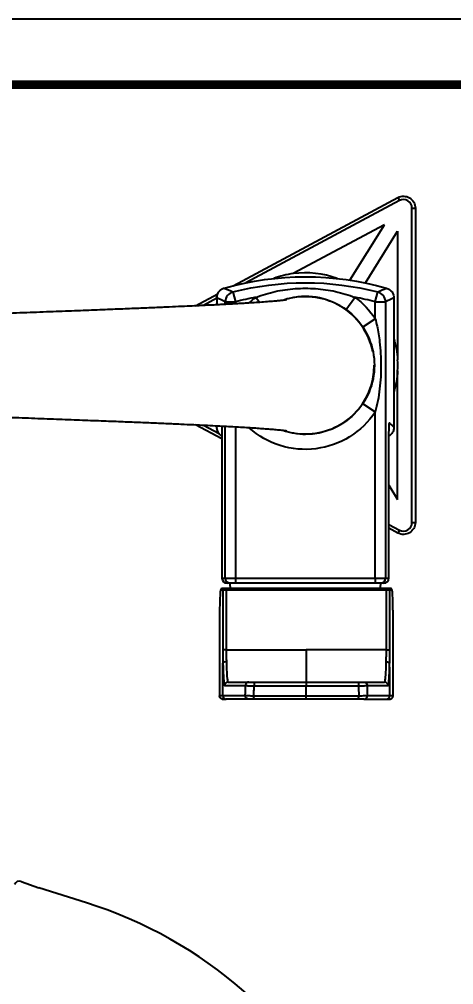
# Model space of a CAD drawing. Extents: x 0 to 1128, y 0 to 827.
# Drawn here: x 633.5 to 761.1, y 543.3 to 826.8 of the extents above; entities that cross this region are included whole.
import ezdxf

# ---------------------------------------------------------------- set-up
doc = ezdxf.new("R2010")
doc.units = 0
doc.header["$LTSCALE"] = 10
doc.header["$MEASUREMENT"] = 0
doc.header["$PDMODE"] = 3
doc.header["$PDSIZE"] = -10
doc.layers.get('0').update_dxf_attribs({"linetype": 'CONTINUOUS'})
doc.layers.get('DEFPOINTS').update_dxf_attribs({"linetype": 'CONTINUOUS'})
doc.layers.add('1', color=7, linetype='CONTINUOUS')
doc.layers.add('6', color=2, linetype='CONTINUOUS')
doc.layers.add('12', color=7, linetype='CONTINUOUS', true_color=0xffffff)
doc.layers.add('보조선', color=2, linetype='CONTINUOUS', lineweight=25)
doc.styles.add('Daelim Dimension', font='')
doc.styles.get('Daelim Dimension').set_extended_font_data('나눔고딕')
doc.dimstyles.new('DEFAULT', dxfattribs={"dimscale": 2, "dimtxt": 2, "dimasz": 2, "dimexe": 0, "dimexo": 2, "dimgap": 1, "dimtad": 1, "dimdec": 0, "dimzin": 9, "dimdsep": 46, "dimtxsty": 'Daelim Dimension', "dimcen": 0.5, "dimclrd": 5, "dimclre": 5, "dimclrt": 256, "dimadec": 1, "dimazin": 0, "dimtfac": 1, "dimtdec": 0, "dimtix": 1, "dimtmove": 0, "dimatfit": 3, "dimfxl": 1, "dimtolj": 1, "dimtzin": 1, "dimlwd": 9, "dimlwe": 9, "dimarcsym": 0})

# ---------------------------------------------------------------- blocks, each defined once
blk = doc.blocks.new('*D2')
at = {"color": 5, "lineweight": 9, "ltscale": 0.5, "transparency": 16777216}
for p, q in [((491.99, 554.42), (491.99, 285.05)), ((723.81, 314.45), (723.81, 285.05)), ((495.99, 285.05), (719.81, 285.05))]:
    blk.add_line(p, q, dxfattribs=at)
at = {"color": 5, "ltscale": 0.5, "transparency": 16777216}
for points in [[(495.99, 285.72), (495.99, 284.38), (491.99, 285.05)], [(719.81, 285.72), (719.81, 284.38), (723.81, 285.05)]]:
    blk.add_solid(points, dxfattribs=at)
at = {"layer": 'DEFPOINTS', "color": 0, "ltscale": 0.5, "transparency": 16777216}
for p in [(491.99, 558.42), (723.81, 318.45), (723.81, 285.05)]:
    blk.add_point(p, dxfattribs=at)
at = {"color": 7, "ltscale": 0.5, "transparency": 16777216, "insert": (607.9, 292.5), "char_height": 10, "attachment_point": 5, "style": 'Daelim Dimension'}
blk.add_mtext('\\A1;232', dxfattribs=at)
blk = doc.blocks.new('*D3')
at = {"color": 5, "lineweight": 9, "ltscale": 0.5, "transparency": 16777216}
for p, q in [((487.99, 558.42), (419.01, 558.42)), ((419.01, 554.42), (419.01, 322.45)), ((693.81, 318.45), (419.01, 318.45))]:
    blk.add_line(p, q, dxfattribs=at)
at = {"color": 5, "ltscale": 0.5, "transparency": 16777216}
for points in [[(418.35, 554.42), (419.68, 554.42), (419.01, 558.42)], [(418.35, 322.45), (419.68, 322.45), (419.01, 318.45)]]:
    blk.add_solid(points, dxfattribs=at)
at = {"layer": 'DEFPOINTS', "color": 0, "ltscale": 0.5, "transparency": 16777216}
for p in [(491.99, 558.42), (419.01, 318.45), (697.81, 318.45)]:
    blk.add_point(p, dxfattribs=at)
at = {"color": 7, "ltscale": 0.5, "transparency": 16777216, "insert": (411.59, 438.43), "char_height": 10, "attachment_point": 5, "rotation": 90, "style": 'Daelim Dimension'}
blk.add_mtext('\\A1;240', dxfattribs=at)

msp = doc.modelspace()

# ---------------------------------------------------------------- linework, layer by layer
at = {"ltscale": 0.5}
msp.add_lwpolyline([(0, 0), (1128.4, 0), (1128.4, 826.8), (0, 826.8)], close=True, dxfattribs=at)
at = {"color": 5, "linetype": 'ByBlock', "lineweight": 200, "const_width": 2.6}
msp.add_lwpolyline([(18.14, 35.4), (1110.14, 35.4), (1110.14, 807.6), (18.14, 807.6)], close=True, dxfattribs=at)
at = {"layer": '1', "color": 7, "linetype": 'Continuous'}
for p, q in [((696.3, 748.58), (744.66, 774.45)), ((744.66, 774.45), (745.13, 773.57)), ((745.13, 773.57), (700, 749.43)), ((748.81, 679.05), (748.81, 771.36)), ((748.81, 771.36), (749.81, 771.36)), ((749.81, 771.36), (749.81, 679.05)), ((740.7, 766.44), (713.94, 752.12)), ((730.58, 750.22), (740.7, 766.44)), ((735.14, 749.4), (744.61, 764.58)), ((744.61, 764.58), (744.61, 726.85)), ((685.22, 742.65), (691.77, 746.16)), ((691.51, 744.88), (687.54, 742.76)), ((744.61, 685.83), (744.61, 723.56)), ((692.98, 703.6), (685.22, 707.76)), ((687.54, 707.65), (692.21, 705.15)), ((742.02, 689.99), (744.61, 685.83)), ((742.02, 678.51), (745.13, 676.84)), ((748.81, 679.05), (749.81, 679.05)), ((744.66, 675.96), (742.01, 677.37)), ((745.13, 676.84), (744.66, 675.96)), ((739.66, 661.21), (695.36, 661.21)), ((693.25, 659.2), (692.59, 659.2)), ((693.25, 659.2), (693.25, 641.7)), ((741.3, 659.2), (694.25, 659.2)), ((694.25, 659.2), (694.25, 641.7)), ((741.3, 641.7), (741.3, 659.2)), ((742.29, 641.7), (742.29, 659.2)), ((742.96, 659.2), (742.29, 659.2)), ((692.28, 650.69), (692.28, 628.2)), ((743.27, 628.2), (743.27, 650.69)), ((717.77, 641.7), (717.77, 632.2)), ((717.77, 632.2), (717.77, 631.08)), ((693.27, 628.2), (693.27, 631.7)), ((717.77, 628.08), (717.77, 631.08)), ((742.27, 628.2), (742.27, 631.7)), ((693.27, 628.2), (692.28, 628.2)), ((693.28, 628.2), (693.27, 628.2)), ((717.77, 627.2), (717.77, 628.08)), ((742.27, 628.2), (742.27, 628.2)), ((743.27, 628.2), (742.27, 628.2)), ((653.16, 567.37), (639.18, 571.8))]:
    msp.add_line(p, q, dxfattribs=at)
at = {"layer": '1', "color": 7, "linetype": 'Continuous', "extrusion": (0, 0, -1)}
for centre, radius, start, end in [((-746.31, 771.36), 3.5, 61.8556, 180), ((-717.51, 725.21), 27.15, 163.2639, 176.5222), ((-717.51, 725.21), 27.15, 183.4778, 196.7361), ((-746.31, 679.05), 3.5, 180, 298.1444), ((-717.51, 662.64), 22.2, 352.3784, 356.2958)]:
    msp.add_arc(centre, radius, start, end, dxfattribs=at)
at = {"layer": '1', "color": 7, "linetype": 'Continuous'}
for centre, radius, start, end in [((746.31, 771.36), 2.5, 0, 118.1444), ((717.51, 725.21), 27.15, 97.5545, 110.0842), ((717.51, 725.21), 27.15, 69.9164, 97.5545), ((717.51, 725.21), 27.15, 356.5222, 3.4778), ((746.31, 679.05), 2.5, 241.8556, 0), ((717.51, 662.64), 22.2, 352.3784, 356.2958)]:
    msp.add_arc(centre, radius, start, end, dxfattribs=at)
for centre, major_axis, ratio, start_param, end_param in [((693.09, 659.2), (0, -0.5), 0.999689, 3.141593, 4.712378), ((742.46, 659.2), (0, -0.5), 0.999689, 1.570796, 3.141593), ((694.29, 637.77), (1, 0.018), 0.374939, 1.564005, 3.093357), ((694.78, 631.2), (0, 1), 0.99839, 0, 1.570791), ((740.77, 631.2), (0, 1), 0.99839, 4.712388, 6.283185), ((694.27, 628.2), (0, -1), 0.999013, 4.712389, 6.283185), ((694.27, 628.2), (0, -1), 0.999012, 4.712389, 6.283185), ((741.27, 628.2), (0, -1), 0.999012, 0.179537, 1.570796), ((741.27, 628.2), (0, -1), 0.999013, 0.178408, 1.570796)]:
    msp.add_ellipse(centre, major_axis=major_axis, ratio=ratio, start_param=start_param, end_param=end_param, dxfattribs=at)
for points, knots in [([(712.02, 744.41), (712.02, 744.41), (711.96, 744.41), (711.55, 744.35), (710.77, 744.26), (709.69, 744.15), (708.21, 744.01), (706.33, 743.86), (704.22, 743.7), (702.05, 743.56), (699.97, 743.43), (698.07, 743.32), (696.41, 743.22), (695, 743.15), (693.74, 743.08), (692.44, 743.01), (690.93, 742.93), (689.06, 742.84), (686.82, 742.73), (684.17, 742.6), (681.04, 742.46), (677.4, 742.3), (673.2, 742.12), (668.42, 741.92), (663.04, 741.7), (657.05, 741.46), (650.44, 741.21), (643.23, 740.94), (635.5, 740.64), (630.21, 740.45), (627.49, 740.35)], [0, 0, 0, 0, 0.017694, 0.044729, 0.074103, 0.107508, 0.144963, 0.186451, 0.227284, 0.264053, 0.296748, 0.325362, 0.347528, 0.366407, 0.381996, 0.396864, 0.415506, 0.437569, 0.463353, 0.492862, 0.526097, 0.563769, 0.605311, 0.65073, 0.700028, 0.753212, 0.809238, 0.869286, 0.932816, 1, 1, 1, 1]), ([(710.88, 744.34), (713.01, 745.07), (717.91, 745.9), (725.46, 744.4), (732.2, 739.9), (736.71, 733.16), (737.76, 727.86), (737.76, 725.21)], [0, 0, 0, 0, 0.17525, 0.381438, 0.587625, 0.793813, 1, 1, 1, 1]), ([(737.76, 725.21), (737.76, 722.55), (736.71, 717.25), (732.2, 710.51), (725.46, 706.01), (717.91, 704.51), (713.01, 705.34), (710.89, 706.07)], [0, 0, 0, 0, 0.206237, 0.412473, 0.61871, 0.824947, 1, 1, 1, 1]), ([(627.49, 710.06), (630.07, 709.97), (635.1, 709.78), (642.48, 709.5), (649.46, 709.24), (655.91, 708.99), (661.81, 708.76), (667.17, 708.55), (672.03, 708.35), (676.57, 708.15), (680.78, 707.96), (684.63, 707.79), (687.99, 707.63), (690.99, 707.48), (693.7, 707.34), (696.17, 707.2), (698.53, 707.07), (700.76, 706.93), (702.87, 706.8), (704.84, 706.66), (706.72, 706.52), (708.5, 706.37), (709.94, 706.24), (710.97, 706.13), (711.6, 706.05), (711.99, 706), (712.02, 705.99), (712.02, 706)], [0, 0, 0, 0, 0.064404, 0.125837, 0.184559, 0.239942, 0.292281, 0.34158, 0.387845, 0.431078, 0.476779, 0.51853, 0.556345, 0.591748, 0.625888, 0.658767, 0.690383, 0.725675, 0.759252, 0.792943, 0.829915, 0.870214, 0.913298, 0.94333, 0.970168, 0.994099, 1, 1, 1, 1]), ([(694.25, 641.7), (694.25, 641.09), (694.26, 639.87), (694.28, 638.72), (694.29, 638.14)], [0, 0, 0, 0, 0.499052, 1, 1, 1, 1]), ([(741.26, 638.14), (741.27, 638.72), (741.29, 639.87), (741.29, 641.09), (741.3, 641.7)], [0, 0, 0, 0, 0.500946, 1, 1, 1, 1]), ([(694.29, 638.14), (694.3, 637.72), (694.31, 636.88), (694.36, 635.72), (694.41, 634.68), (694.47, 633.81), (694.54, 633.1), (694.61, 632.61), (694.66, 632.4), (694.68, 632.33)], [0, 0, 0, 0, 0.142418, 0.286807, 0.433174, 0.581524, 0.723348, 0.872186, 1, 1, 1, 1]), ([(740.86, 632.32), (740.89, 632.38), (740.94, 632.6), (741.01, 633.1), (741.1, 634.04), (741.2, 635.63), (741.24, 637.31), (741.26, 638.14)], [0, 0, 0, 0, 0.134757, 0.282677, 0.423636, 0.715714, 1, 1, 1, 1]), ([(694.68, 632.33), (694.69, 632.33), (694.72, 632.25), (694.75, 632.22), (694.78, 632.2)], [0, 0, 0, 0, 0.055133, 1, 1, 1, 1]), ([(740.77, 632.2), (740.8, 632.22), (740.83, 632.25), (740.86, 632.32), (740.86, 632.32)], [0, 0, 0, 0, 0.99226, 1, 1, 1, 1]), ([(699.9, 631.2), (699.96, 631.19), (700.06, 631.17), (700.39, 631.15), (700.84, 631.12), (701.5, 631.1), (702.13, 631.08), (702.43, 631.08)], [0, 0, 0, 0, 0.21121, 0.377732, 0.499563, 0.76116, 1, 1, 1, 1]), ([(733.12, 631.08), (733.32, 631.08), (733.73, 631.09), (734.31, 631.1), (734.85, 631.13), (735.39, 631.16), (735.55, 631.19), (735.64, 631.2)], [0, 0, 0, 0, 0.157049, 0.324262, 0.501695, 0.70092, 1, 1, 1, 1]), ([(693.1, 627.22), (693.1, 627.22), (693.11, 627.22), (693.14, 627.22), (693.17, 627.22), (693.21, 627.22), (693.25, 627.22), (693.29, 627.22), (693.33, 627.22), (693.38, 627.22), (693.46, 627.22), (693.56, 627.22), (693.7, 627.22), (693.87, 627.22), (694.02, 627.22), (694.1, 627.22)], [0, 0, 0, 0, 0.094167, 0.178256, 0.252267, 0.3162, 0.370055, 0.413832, 0.452479, 0.509297, 0.579889, 0.664256, 0.762397, 0.874311, 1, 1, 1, 1]), ([(693.49, 627.2), (693.46, 627.2), (693.34, 627.2), (693.29, 627.2), (693.28, 627.2)], [0, 0, 0, 0, 0.24245, 1, 1, 1, 1]), ([(702.37, 628.08), (702.17, 628.08), (701.76, 628.09), (701.18, 628.11), (700.63, 628.13), (700.09, 628.16), (699.94, 628.19), (699.85, 628.2)], [0, 0, 0, 0, 0.159428, 0.326624, 0.501654, 0.716491, 1, 1, 1, 1]), ([(735.7, 628.2), (735.64, 628.19), (735.55, 628.17), (735.23, 628.15), (734.78, 628.12), (734.11, 628.1), (733.48, 628.08), (733.18, 628.08)], [0, 0, 0, 0, 0.197267, 0.363766, 0.499571, 0.758494, 1, 1, 1, 1]), ([(734.88, 627.22), (735.1, 627.22), (735.51, 627.22), (736.04, 627.22), (736.47, 627.22), (736.81, 627.22), (737.09, 627.22), (737.34, 627.22), (737.75, 627.22), (738.27, 627.22), (738.87, 627.22), (739.38, 627.22), (739.81, 627.22), (740.12, 627.22), (740.35, 627.22), (740.53, 627.22), (740.74, 627.22), (740.97, 627.22), (741.22, 627.22), (741.37, 627.22), (741.45, 627.22)], [0, 0, 0, 0, 0.067411, 0.1252, 0.173367, 0.211912, 0.243127, 0.274298, 0.305967, 0.395, 0.484374, 0.560208, 0.634911, 0.703062, 0.730782, 0.767033, 0.812081, 0.865925, 0.928565, 1, 1, 1, 1]), ([(740.73, 627.22), (740.92, 627.22), (741.1, 627.22), (741.27, 627.22), (741.28, 627.22)], [0, 0, 0, 0, 0.951229, 1, 1, 1, 1]), ([(741.45, 627.22), (741.51, 627.22), (741.62, 627.22), (741.76, 627.22), (741.87, 627.22), (741.96, 627.22), (742.03, 627.22), (742.08, 627.22), (742.14, 627.22), (742.19, 627.22), (742.26, 627.22), (742.32, 627.22), (742.38, 627.22), (742.43, 627.22), (742.45, 627.22), (742.45, 627.22)], [0, 0, 0, 0, 0.094167, 0.178256, 0.252267, 0.3162, 0.370055, 0.413832, 0.452479, 0.509297, 0.579889, 0.664256, 0.762397, 0.874311, 1, 1, 1, 1])]:
    msp.add_open_spline(points, degree=3, knots=knots, dxfattribs=at)
for points, degree in [([(692.59, 659.2), (692.57, 659.2), (692.52, 659.08), (692.47, 658.5), (692.44, 657.89), (692.42, 657.52)], 3), ([(693.75, 659.7), (693.66, 659.7), (693.48, 659.7), (693.26, 659.7), (693.14, 659.7), (693.09, 659.7)], 3), ([(694.25, 659.2), (693.74, 659.2), (693.28, 659.2), (693.25, 659.2)], 3), ([(694.25, 659.7), (694.2, 659.7), (694.1, 659.7), (693.96, 659.7), (693.85, 659.7), (693.78, 659.7), (693.76, 659.7), (693.75, 659.7)], 3), ([(741.3, 659.7), (738.69, 659.7), (733.47, 659.7), (725.63, 659.7), (717.8, 659.7), (709.95, 659.7), (702.11, 659.7), (696.87, 659.7), (694.25, 659.7)], 3), ([(741.3, 659.2), (741.3, 659.46), (741.3, 659.7), (741.3, 659.7)], 3), ([(741.8, 659.7), (741.79, 659.7), (741.77, 659.7), (741.7, 659.7), (741.59, 659.7), (741.45, 659.7), (741.35, 659.7), (741.3, 659.7)], 3), ([(742.29, 659.2), (742.27, 659.2), (741.8, 659.2), (741.3, 659.2)], 3), ([(742.46, 659.7), (742.41, 659.7), (742.29, 659.7), (742.06, 659.7), (741.89, 659.7), (741.8, 659.7)], 3), ([(743.13, 657.52), (743.11, 657.89), (743.08, 658.5), (743.02, 659.08), (742.98, 659.2), (742.96, 659.2)], 3), ([(692.42, 657.52), (692.39, 656.76), (692.34, 655.24), (692.29, 652.97), (692.28, 651.45), (692.28, 650.69)], 3), ([(743.27, 650.69), (743.27, 651.45), (743.25, 652.97), (743.2, 655.24), (743.15, 656.76), (743.13, 657.52)], 3), ([(693.25, 641.7), (693.25, 641.25), (693.26, 640.36), (693.27, 639.03), (693.28, 638.18), (693.29, 637.77)], 3), ([(694.25, 641.7), (696.84, 641.7), (702.04, 641.7), (710.3, 641.7), (715.32, 641.7), (717.77, 641.7)], 3), ([(741.3, 641.7), (738.71, 641.7), (733.51, 641.7), (725.25, 641.7), (720.23, 641.7), (717.77, 641.7)], 3), ([(741.3, 641.7), (741.8, 641.7), (742.27, 641.7), (742.29, 641.7)], 3), ([(742.26, 637.77), (742.27, 638.18), (742.28, 639.03), (742.29, 640.36), (742.29, 641.25), (742.29, 641.7)], 3), ([(693.27, 631.7), (693.28, 632.71), (693.28, 634.73), (693.29, 636.75), (693.29, 637.77)], 3), ([(693.29, 637.77), (693.3, 637.23), (693.32, 636.21), (693.37, 634.79), (693.43, 633.58), (693.5, 632.61), (693.57, 631.91), (693.64, 631.47), (693.72, 631.24), (693.76, 631.2), (693.78, 631.2)], 3), ([(741.77, 631.2), (741.79, 631.2), (741.83, 631.24), (741.9, 631.47), (741.98, 631.91), (742.05, 632.61), (742.12, 633.57), (742.18, 634.79), (742.23, 636.2), (742.25, 637.23), (742.26, 637.77)], 3), ([(742.27, 631.7), (742.27, 632.71), (742.27, 634.73), (742.26, 636.75), (742.26, 637.77)], 3), ([(694.78, 632.2), (695.15, 632.2), (696, 632.2), (697.52, 632.2), (699.18, 632.2), (700.33, 632.2), (700.89, 632.2)], 3), ([(700.89, 632.2), (700.92, 632.2), (700.99, 632.2), (701.18, 632.2), (701.44, 632.2), (701.76, 632.2), (702.14, 632.2), (702.43, 632.2), (702.58, 632.2)], 3), ([(702.58, 632.2), (704.25, 632.2), (707.62, 632.2), (712.69, 632.2), (716.08, 632.2), (717.77, 632.2)], 3), ([(717.77, 632.2), (719.47, 632.2), (722.85, 632.2), (727.93, 632.2), (731.3, 632.2), (732.97, 632.2)], 3), ([(732.97, 632.2), (733.12, 632.2), (733.4, 632.2), (733.79, 632.2), (734.11, 632.2), (734.36, 632.2), (734.56, 632.2), (734.63, 632.2), (734.65, 632.2)], 3), ([(734.65, 632.2), (735.23, 632.2), (736.38, 632.2), (738.03, 632.2), (739.54, 632.2), (740.4, 632.2), (740.77, 632.2)], 3), ([(693.78, 631.2), (694.99, 631.2), (697.04, 631.2), (699.9, 631.2)], 3), ([(699.85, 628.2), (699.86, 628.7), (699.88, 629.7), (699.9, 630.7), (699.9, 631.2)], 3), ([(702.37, 628.08), (702.38, 628.58), (702.4, 629.58), (702.42, 630.58), (702.43, 631.08)], 3), ([(702.43, 631.08), (707.5, 631.08), (712.64, 631.08), (717.77, 631.08)], 3), ([(717.77, 631.08), (722.91, 631.08), (728.05, 631.08), (733.12, 631.08)], 3), ([(733.12, 631.08), (733.13, 630.58), (733.15, 629.58), (733.17, 628.58), (733.18, 628.08)], 3), ([(735.64, 631.2), (735.66, 630.2), (735.68, 629.2), (735.7, 628.2)], 3), ([(735.64, 631.2), (738.51, 631.2), (740.56, 631.2), (741.77, 631.2)], 3), ([(692.97, 627.26), (693.02, 627.23), (693.1, 627.22)], 2), ([(699.85, 628.2), (696.56, 628.2), (694.37, 628.2), (693.28, 628.2)], 3), ([(700.84, 627.2), (700.44, 627.2), (699.59, 627.2), (698.18, 627.2), (696.85, 627.2), (695.71, 627.2), (694.83, 627.2), (694.44, 627.2), (694.27, 627.2)], 3), ([(702.52, 627.2), (702.37, 627.2), (702.09, 627.2), (701.7, 627.2), (701.39, 627.2), (701.13, 627.2), (700.94, 627.2), (700.86, 627.2), (700.84, 627.2)], 3), ([(717.77, 628.08), (712.62, 628.08), (707.47, 628.08), (702.37, 628.08)], 3), ([(717.77, 627.2), (716.08, 627.2), (712.68, 627.2), (707.58, 627.2), (704.21, 627.2), (702.52, 627.2)], 3), ([(733.18, 628.08), (728.08, 628.08), (722.93, 628.08), (717.77, 628.08)], 3), ([(733.02, 627.2), (731.34, 627.2), (727.97, 627.2), (722.87, 627.2), (719.47, 627.2), (717.77, 627.2)], 3), ([(734.71, 627.2), (734.68, 627.2), (734.61, 627.2), (734.42, 627.2), (734.16, 627.2), (733.85, 627.2), (733.46, 627.2), (733.17, 627.2), (733.02, 627.2)], 3), ([(734.72, 627.2), (734.72, 627.2), (734.71, 627.2), (734.71, 627.2)], 3), ([(742.27, 628.2), (741.18, 628.2), (738.99, 628.2), (735.7, 628.2)], 3), ([(742.45, 627.22), (742.53, 627.23), (742.58, 627.26)], 2)]:
    msp.add_open_spline(points, degree=degree, dxfattribs=at)
for points, weights in [([(693.25, 659.2), (693.25, 659.5), (693.46, 659.7), (693.75, 659.7)], [1.1715728754, 0.942809042622, 0.942809041533, 1.17157287213]), ([(694.25, 659.2), (694.25, 659.5), (694.25, 659.7), (694.25, 659.7)], [1.17157430778, 0.942817845192, 0.94280856445, 1.17154646555]), ([(742.29, 659.2), (742.29, 659.5), (742.09, 659.7), (741.8, 659.7)], [1.17157431057, 0.942819456665, 0.942808563663, 1.17154163156]), ([(694.25, 641.7), (693.69, 641.7), (693.28, 641.7), (693.25, 641.7)], [1.16171062675, 0.946490221644, 0.946097176858, 1.16053149239]), ([(741.26, 638.14), (741.83, 638.13), (742.24, 637.98), (742.26, 637.77)], [1.16171246476, 0.946098107501, 0.946095845103, 1.16170567757]), ([(700.89, 632.2), (700.32, 632.2), (699.9, 631.79), (699.9, 631.2)], [1.20309816912, 0.953931218043, 0.934028407225, 1.14338973667]), ([(702.58, 632.2), (702.48, 632.2), (702.41, 631.72), (702.43, 631.08)], [1.20351229232, 0.93242290388, 0.932162818993, 1.20273203766]), ([(732.97, 632.2), (733.07, 632.2), (733.13, 631.72), (733.12, 631.08)], [1.20309093607, 0.932293022688, 0.93230302168, 1.20312093304]), ([(734.65, 632.2), (735.23, 632.2), (735.64, 631.79), (735.64, 631.2)], [1.17157741986, 0.942807524889, 0.942807526712, 1.17157742533]), ([(693.11, 627.22), (692.6, 627.3), (692.28, 627.7), (692.28, 628.2)], [1.10256279759, 0.945751491172, 0.968755281443, 1.1715741684]), ([(700.84, 627.2), (700.26, 627.2), (699.85, 627.62), (699.85, 628.2)], [1.17158944229, 0.942808458764, 0.942803519345, 1.17157462403]), ([(702.52, 627.2), (702.44, 627.2), (702.38, 627.55), (702.37, 628.08)], [1.17155634254, 0.962219743992, 0.944460781877, 1.11827945619]), ([(733.02, 627.2), (733.1, 627.2), (733.17, 627.55), (733.18, 628.08)], [1.14338242671, 0.952205827072, 0.952205857762, 1.14338251878]), ([(734.71, 627.2), (734.76, 627.2), (734.81, 627.21), (734.87, 627.22)], [1.17156281343, 1.14545944541, 1.12233480778, 1.10218890054]), ([(734.87, 627.22), (735.37, 627.3), (735.7, 627.7), (735.7, 628.2)], [1.1021890927, 0.945785858477, 0.968917232811, 1.1715832157]), ([(742.44, 627.22), (742.95, 627.3), (743.27, 627.7), (743.27, 628.2)], [1.10258605964, 0.945749550041, 0.968745155276, 1.17157287534])]:
    msp.add_rational_spline(points, weights, degree=3, dxfattribs=at)
at = {"layer": '12', "color": 7, "linetype": 'Continuous'}
for p, q in [((696.21, 746.75), (696.96, 743.84)), ((738.05, 743.84), (738.8, 746.75)), ((691.51, 745), (691.51, 742.96)), ((693.96, 743.84), (696.96, 743.84)), ((693.96, 743.09), (693.96, 743.84)), ((696.96, 743.84), (696.96, 743.25)), ((704.05, 743.69), (702.98, 745.16)), ((729.4, 741.54), (732.04, 745.16)), ((738.05, 738.89), (738.05, 743.84)), ((738.05, 743.84), (741.05, 743.84)), ((741.05, 743.84), (741.05, 662.71)), ((743.51, 745), (743.51, 707.02)), ((734.32, 736.4), (738.05, 738.89)), ((734.32, 714.01), (738.05, 711.52)), ((738.05, 662.71), (738.05, 711.52)), ((691.51, 707.45), (691.51, 707.02)), ((693.96, 662.71), (693.96, 707.32)), ((696.96, 707.16), (696.96, 662.71)), ((693, 700.45), (693, 662.71)), ((693, 700.45), (693, 662.71)), ((693, 700.45), (693, 700.45)), ((742.01, 662.71), (742.01, 700.45)), ((742.02, 700.45), (742.01, 700.45)), ((742.02, 662.71), (742.02, 700.45)), ((693, 662.71), (693.96, 662.71)), ((693, 662.71), (693, 662.71)), ((693.96, 662.71), (696.96, 662.71)), ((695.46, 661.21), (694.5, 661.21)), ((696.96, 661.21), (695.46, 661.21)), ((696.96, 662.71), (738.05, 662.71)), ((696.96, 662.71), (696.96, 661.21)), ((738.05, 661.21), (696.96, 661.21)), ((738.05, 662.71), (741.05, 662.71)), ((738.05, 662.71), (738.05, 661.21)), ((739.55, 661.21), (738.05, 661.21)), ((740.51, 661.21), (739.55, 661.21)), ((741.05, 662.71), (742.01, 662.71)), ((742.02, 662.71), (742.01, 662.71))]:
    msp.add_line(p, q, dxfattribs=at)
at = {"layer": '12', "color": 7, "linetype": 'Continuous', "extrusion": (0, 0, -1)}
for centre, radius, start, end in [((-717.51, 664.21), 87, 74.1088, 105.8912), ((-717.51, 664.21), 85.24, 75.5355, 104.4645), ((-717.51, 725.21), 24.68, 48.0461, 53.9364), ((-717.51, 725.21), 24.68, 126.0636, 146.3376), ((-717.51, 725.21), 24.68, 213.6624, 311.9787)]:
    msp.add_arc(centre, radius, start, end, dxfattribs=at)
at = {"layer": '12', "color": 7, "linetype": 'Continuous'}
for centre, radius, start, end in [((717.51, 664.21), 82.25, 100.1752, 104.4645), ((717.51, 725.21), 20.2, 11.1542, 108.4218), ((717.51, 664.21), 82.25, 75.5355, 79.8248), ((717.51, 725.21), 20.2, 270, 0), ((717.51, 725.21), 20.2, 252.0283, 270)]:
    msp.add_arc(centre, radius, start, end, dxfattribs=at)
for centre, major_axis, ratio, start_param, end_param in [((696.96, 743.84), (1.3, 2.7), 0.999633, 0.69986, 2.017883), ((738.05, 743.84), (1.3, -2.7), 0.999633, 1.12371, 2.441733), ((615.99, 664.21), (137.93, 0), 0.699925, 0.97002, 0.991467), ((819.02, 664.21), (137.93, 0), 0.699925, 2.150126, 2.171572), ((739.2, 708.29), (2.1, 2.15), 0.999418, 5.407421, 5.48523), ((694.5, 662.71), (0, -1.5), 0.999701, 4.712389, 6.283185), ((695.46, 662.71), (0, -1.5), 0.999701, 4.712389, 6.283185), ((739.55, 662.71), (0, 1.5), 0.999701, 3.141593, 4.712389), ((740.51, 662.71), (0, 1.5), 0.999701, 3.141593, 4.712389)]:
    msp.add_ellipse(centre, major_axis=major_axis, ratio=ratio, start_param=start_param, end_param=end_param, dxfattribs=at)
for points, degree, knots in [([(691.51, 745), (691.51, 745.33), (691.56, 745.67), (691.79, 746.31), (691.95, 746.61), (692.37, 747.13), (692.63, 747.36), (693.15, 747.69), (693.41, 747.8), (693.68, 747.88)], 3, [0, 0, 0, 0, 0.260964, 0.260964, 0.521929, 0.521929, 0.782881, 0.782881, 1, 1, 1, 1]), ([(702.98, 745.16), (703.91, 745.5), (705.77, 746.17), (708.66, 746.91), (711.58, 747.44), (714.54, 747.75), (717.51, 747.85), (720.48, 747.75), (723.43, 747.44), (726.36, 746.91), (729.24, 746.17), (731.1, 745.5), (732.04, 745.16)], 3, [0, 0, 0, 0, 0.100095, 0.200135, 0.300125, 0.400074, 0.5, 0.599926, 0.699875, 0.799865, 0.899905, 1, 1, 1, 1]), ([(741.33, 747.88), (741.65, 747.79), (741.96, 747.64), (742.51, 747.25), (742.76, 747.01), (743.15, 746.46), (743.3, 746.15), (743.47, 745.56), (743.51, 745.28), (743.51, 745)], 3, [0, 0, 0, 0, 0.261044, 0.261044, 0.522092, 0.522092, 0.78308, 0.78308, 1, 1, 1, 1]), ([(738.05, 738.89), (738.23, 738.17), (738.59, 736.71), (739.01, 734.45), (739.38, 731.74), (739.65, 728.65), (739.74, 725.21), (739.65, 721.76), (739.35, 718.28), (738.86, 714.85), (738.31, 712.61), (738.05, 711.52)], 3, [0, 0, 0, 0, 0.079802, 0.1631, 0.250056, 0.376461, 0.499972, 0.62348, 0.74995, 0.878993, 1, 1, 1, 1]), ([(692.95, 704.45), (692.78, 704.56), (692.62, 704.68), (692.22, 705.04), (692.01, 705.31), (691.7, 705.91), (691.59, 706.23), (691.54, 706.57), (691.52, 706.72), (691.51, 706.87), (691.51, 707.02)], 3, [0, 0, 0, 0, 0.195722, 0.195722, 0.524895, 0.524895, 0.854052, 0.854052, 0.854052, 1, 1, 1, 1]), ([(692.9, 707.4), (692.93, 706.86), (692.95, 706.03), (692.97, 704.94), (692.98, 703.45), (693, 702.02), (693, 700.45)], 2, [0, 0, 0, 0.272082, 0.272082, 0.636041, 0.636041, 1, 1, 1]), ([(742.01, 700.45), (742.01, 702.01), (742.03, 703.46), (742.04, 704.95), (742.07, 706.04), (742.09, 707.14), (742.13, 707.73), (742.16, 708.32), (742.2, 708.29)], 2, [0, 0, 0, 0.25, 0.25, 0.5, 0.5, 0.75, 0.75, 1, 1, 1]), ([(743.51, 707.02), (743.51, 706.68), (743.45, 706.34), (743.23, 705.71), (743.06, 705.41), (742.64, 704.88), (742.38, 704.65), (742.08, 704.46), (742.06, 704.45), (742.04, 704.44)], 3, [0, 0, 0, 0, 0.326835, 0.326835, 0.653678, 0.653678, 0.980417, 0.980417, 1, 1, 1, 1])]:
    msp.add_open_spline(points, degree=degree, knots=knots, dxfattribs=at)
for points in [[(693.68, 747.88), (694.54, 747.51), (695.38, 747.13), (696.21, 746.75)], [(738.8, 746.75), (739.63, 747.13), (740.48, 747.51), (741.33, 747.88)], [(691.51, 707.02), (691.65, 707.15), (691.79, 707.29), (691.93, 707.43)], [(742.2, 708.29), (742.64, 707.86), (743.07, 707.44), (743.51, 707.02)]]:
    msp.add_open_spline(points, degree=3, dxfattribs=at)
at = {"layer": '6', "color": 7, "linetype": 'Continuous'}
msp.add_line((634, 573.66), (639.17, 571.78), dxfattribs=at)
msp.add_arc((633.49, 572.25), 1.5, 70, 160, dxfattribs=at)
at = {"layer": '보조선', "color": 0}
msp.add_arc((613.97, 443.1), 130.31, 25.5424, 72.4978, dxfattribs=at)

# ---------------------------------------------------------------- dimensions: what is measured, and where the dimension line sits
at = {"color": 5, "ltscale": 0.5}
dim = msp.add_linear_dim(base=(419.01, 318.45), p1=(491.99, 558.42), p2=(697.81, 318.45), angle=90, dimstyle='DEFAULT', override={"dimtxt": 5, "dimclrd": 5, "dimclre": 5, "dimclrt": 7}, dxfattribs=at)
dim.commit()
dim.dimension.update_dxf_attribs({"geometry": '*D3', "text_midpoint": (411.59, 438.43)})
dim = msp.add_linear_dim(base=(723.81, 285.05), p1=(491.99, 558.42), p2=(723.81, 318.45), text='232', dimstyle='DEFAULT', override={"dimtxt": 5, "dimclrd": 5, "dimclre": 5, "dimclrt": 7}, dxfattribs=at)
dim.commit()
dim.dimension.update_dxf_attribs({"geometry": '*D2', "text_midpoint": (607.9, 292.5)})

doc.saveas('drawing.dxf')
